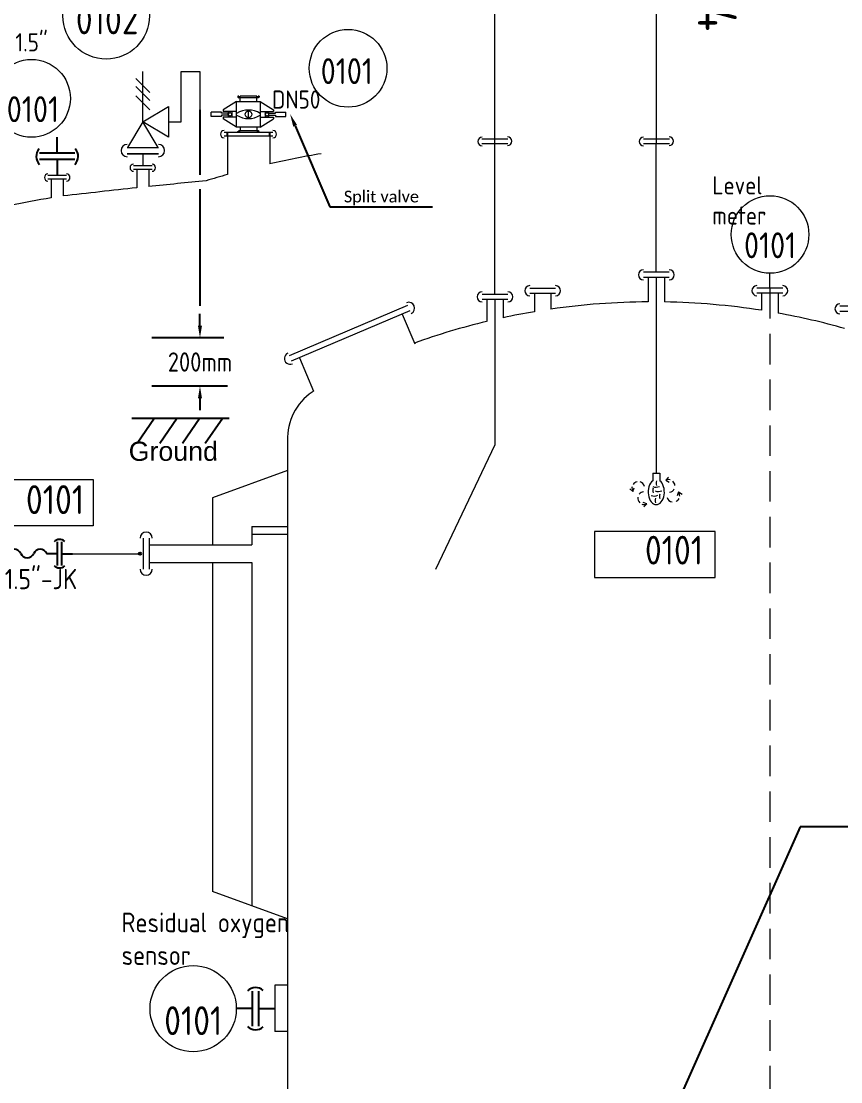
# Model space of a CAD drawing. Header units: millimetres. Extents: x -68339142 to 208, y -167 to 82456658.
# Drawn here: x -68335718.6 to -68335377, y 82448346.1 to 82448787.7 of the extents above; entities that cross this region are included whole.
import ezdxf
from ezdxf import colors
from ezdxf.entities.mleader import LeaderData, LeaderLine
from ezdxf.math import Vec2, Vec3

# ---------------------------------------------------------------- set-up
doc = ezdxf.new("R2010")
doc.units = ezdxf.units.MM
doc.header["$MEASUREMENT"] = 0
doc.linetypes.add('HIDDEN', pattern=[9.525, 6.35, -3.175])
doc.linetypes.add('JIS_02_0.7', pattern=[1.35, 0.75, -0.6])
for name, color, linetype, lineweight in [('Langurage', 7, 'Continuous', 0), ('图层01注射用水WFI', 3, 'Continuous', 5), ('图层15动态设备Dynamic', 7, 'Continuous', 5)]:
    doc.layers.add(name, color=color, linetype=linetype, lineweight=lineweight)
for name, color, linetype in [('WFI', 100, 'Continuous'), ('冷冻水出', 52, 'Continuous'), ('显示层', 40, 'JIS_02_0.7')]:
    doc.layers.add(name, color=color, linetype=linetype)
doc.styles.add('SimHei', font='arial.ttf')
doc.styles.get("Standard").update_dxf_attribs({"font": 'gbenor.shx', "bigfont": 'gbcbig.shx'})
doc.dimstyles.get("Standard").update_dxf_attribs({"dimtxt": 0.18, "dimasz": 0.18, "dimexe": 0.18, "dimexo": 0.0625, "dimgap": 0.09, "dimtad": 0, "dimtih": 1, "dimtoh": 1, "dimdec": 4, "dimzin": 0, "dimdsep": 46, "dimtxsty": 'Standard', "dimcen": 0.09, "dimadec": 0, "dimazin": 0, "dimtfac": 1, "dimtdec": 4, "dimtofl": 0, "dimtmove": 0, "dimatfit": 3, "dimfxl": 1, "dimtolj": 1, "dimtzin": 0, "dimarcsym": 0})

# ---------------------------------------------------------------- blocks, each defined once
blk = doc.blocks.new('*U273')
at = {"color": 0}
for p, q in [((3.38, -3.71), (3.38, 3.71)), ((4.72, -3.71), (4.72, 3.71)), ((31.7, -3.76), (31.7, 3.66)), ((33.04, -3.76), (33.04, 3.66)), ((3.38, 0), (0, 0)), ((4.72, 0), (8.1, 0)), ((31.7, -0.05), (28.32, -0.05)), ((33.04, -0.05), (36.42, -0.05))]:
    blk.add_line(p, q, dxfattribs=at)
at = {"color": 1, "linetype": 'ByBlock', "lineweight": 9}
blk.add_lwpolyline([(42.81, 8.64), (5.01, 8.64), (5.01, 23.04), (42.81, 23.04)], close=True, dxfattribs=at)
at = {"color": 0}
for centre, radius, start, end in [((4.03, 2.09), 2.34, 46.4792, 135.7809), ((32.35, 2.04), 2.34, 46.4792, 135.7809), ((10.12, -0.84), 2.19, 22.6199, 157.3801), ((18.22, -0.84), 2.19, 22.6199, 157.3801), ((26.32, -0.84), 2.19, 22.6199, 157.3801), ((14.17, 0.84), 2.19, 202.6199, 337.3801), ((22.27, 0.84), 2.19, 202.6199, 337.3801), ((4.03, -2.09), 2.34, 224.2191, 313.5208), ((32.35, -2.14), 2.34, 224.2191, 313.5208)]:
    blk.add_arc(centre, radius, start, end, dxfattribs=at)
at = {"color": 1, "linetype": 'ByBlock', "lineweight": 9}
for tag, p, height, flags in [('YQJ_CODE', (5.49, 12.44), 9, 2), ('YQJ_ITEMID', (27.59, -18.03), 5, 1), ('YQJ_CLASS_NAME', (28.04, -23.51), 5, 1)]:
    blk.add_attdef(tag, p, '', height=height, dxfattribs=dict(at, flags=flags))
for tag, p, height in [('YQJ_NO', (21.86, 12.3), 9), ('尺寸', (15.28, -11.11), 6.3)]:
    blk.add_attdef(tag, p, '', height=height, dxfattribs=at)
blk = doc.blocks.new('*U40')
at = {"color": 0}
for p, q in [((0, 6.99), (0, 12)), ((5.49, 6.99), (-5.49, 6.99)), ((5.49, 5.01), (-5.49, 5.01)), ((0, 5.01), (0, 0))]:
    blk.add_line(p, q, dxfattribs=at)
for centre, start, end in [((-3.1, 5.97), 136.4792, 225.7809), ((3.1, 5.97), 314.2191, 43.5208)]:
    blk.add_arc(centre, 3.47, start, end, dxfattribs=at)
blk = doc.blocks.new('氧气浓度仪')
at = {"color": 1, "linetype": 'ByBlock', "lineweight": 9}
blk.add_circle((-13.5, 0), 13.5, dxfattribs=at)
at = {"color": 1, "linetype": 'ByBlock', "lineweight": 9, "flags": 1}
for tag, p in [('YQJ_ITEMID', (24.92, 7.98)), ('YQJ_CLASS_NAME', (24.93, 3.68)), ('品牌', (25.35, -0.69)), ('供电电源', (25.44, -5.23)), ('控制方式', (25.57, -9.99)), ('量程上限', (25.3, -14.93)), ('量程下限', (25.17, -19.97)), ('输入信号类型1', (25.12, -25.29)), ('输入信号类型2', (24.95, -30.48))]:
    blk.add_attdef(tag, p, '', height=5, dxfattribs=at)
at = {"color": 1, "linetype": 'ByBlock', "lineweight": 13, "flags": 2}
blk.add_attdef('YQJ_CODE', (-19.96, 0.6), '', height=9, dxfattribs=at)
at = {"color": 1, "linetype": 'ByBlock', "lineweight": 13}
blk.add_attdef('YQJ_NO', (-22.58, -8.26), '', height=9, dxfattribs=at)
at = {"color": 1, "linetype": 'ByBlock', "lineweight": 9}
blk.add_attdef('尺寸', (-11.61, -20.93), '', height=6.3, dxfattribs=at)
blk = doc.blocks.new('*U262')
at = {"color": 7, "linetype": 'ByBlock', "lineweight": 9}
for p, q in [((0, 3.81), (0, 0)), ((-1.12, 0), (1.12, 0)), ((-1.12, 0), (-1.12, -2.43)), ((1.12, 0), (1.12, -2.43)), ((2.94, -2.25), (3.8, -1.28)), ((2.94, -2.25), (4.03, -2.83)), ((-7.31, -5.79), (-8.32, -4.97)), ((-7.31, -5.79), (-6.95, -4.59)), ((6.97, -5.93), (6.55, -7.09)), ((6.97, -5.93), (8.06, -6.65)), ((-2.95, -9.68), (-4.08, -9.17)), ((-2.95, -9.68), (-3.89, -10.58))]:
    blk.add_line(p, q, dxfattribs=at)
at = {"color": 1, "linetype": 'ByBlock', "lineweight": 9}
blk.add_lwpolyline([(-19.37, -32.64), (18.43, -32.64), (18.43, -18.24), (-19.37, -18.24)], close=True, dxfattribs=at)
at = {"color": 7, "linetype": 'ByBlock', "lineweight": 9}
for centre, radius, start, end in [((-5.61, -4.72), 2.01, 102.1827, 145.247), ((-5.61, -4.72), 2.01, 14.7868, 74.6837), ((2.13, -3.11), 2.18, 162.5937, 200.2735), ((3.85, -4.05), 2.01, 76.8892, 116.7722), ((3.85, -4.05), 2.01, 5.0626, 48.8483), ((-5.61, -4.72), 2.01, 166.9113, 212.0614), ((-3.77, -7.85), 2.01, 96.8728, 141.4084), ((-0.15, -1.44), 2.96, 251.3051, 292.5207), ((1.1, -5.4), 2.18, 162.5937, 200.2735), ((0.62, -2.81), 2.96, 251.3051, 292.5207), ((3.15, -7.22), 2.18, 162.5937, 200.2735), ((3.85, -4.05), 2.01, 279.4976, 332.2712), ((5.32, -7.08), 2.01, 356.7415, 34.6862), ((-3.77, -7.85), 2.01, 170.8055, 226.8648), ((-3.77, -7.85), 2.01, 246.4553, 294.1474), ((-0.63, -4.24), 2.96, 251.3051, 292.5207), ((1.8, -8.53), 2.18, 162.5937, 200.2735), ((5.32, -7.08), 2.01, 197.4115, 258.7926), ((5.32, -7.08), 2.01, 296.0488, 333.2068)]:
    blk.add_arc(centre, radius, start, end, dxfattribs=at)
blk.add_ellipse((0, -5.95), major_axis=(0, 3.93), ratio=0.642386, start_param=0.459028, end_param=5.823028, dxfattribs=at)
at = {"color": 1, "linetype": 'ByBlock', "lineweight": 9}
for tag, p, height, flags in [('YQJ_ITEMID', (18.41, -12.11), 5, 1), ('YQJ_CLASS_NAME', (18.82, -17.53), 5, 1), ('YQJ_CODE', (-16.9, -28.43), 9, 2)]:
    blk.add_attdef(tag, p, '', height=height, dxfattribs=dict(at, flags=flags))
blk.add_attdef('YQJ_NO', (-3.55, -28.63), '', height=9, dxfattribs=at)
blk = doc.blocks.new('*U299')
at = {"color": 7, "linetype": 'ByBlock', "lineweight": 9}
for p, q in [((-2.17, 27.23), (2.2, 22.87)), ((0, 13.74), (0, 29.42)), ((11.94, 13.74), (11.94, 29.39)), ((11.94, 29.39), (17.83, 29.39)), ((17.83, 29.39), (17.83, 15.59)), ((-2.17, 24.72), (2.2, 20.35)), ((-2.17, 21.78), (2.2, 17.41)), ((0, 13.74), (8.01, 18.55)), ((8.01, 18.55), (8.01, 8.93)), ((0, 13.74), (-4.81, 5.72)), ((8.01, 8.93), (0, 13.74)), ((4.81, 5.72), (0, 13.74)), ((8.01, 13.74), (11.94, 13.74)), ((-4.88, 5.72), (4.88, 5.72)), ((4.88, 3.77), (-4.88, 3.77)), ((-4.88, 3.77), (4.88, 3.77)), ((-4.81, 5.72), (4.81, 5.72)), ((0, 3.77), (0, 0))]:
    blk.add_line(p, q, dxfattribs=at)
at = {"color": 1, "linetype": 'ByBlock', "lineweight": 9}
blk.add_circle((-11.43, 46.78), 13.5, dxfattribs=at)
at = {"color": 7, "linetype": 'ByBlock', "lineweight": 9}
for centre, start, end in [((-4.88, 4.75), 90, 270), ((4.88, 4.75), 270, 90)]:
    blk.add_arc(centre, 1.91, start, end, dxfattribs=at)
at = {"color": 1, "linetype": 'ByBlock', "lineweight": 9}
for tag, p, height, flags in [('YQJ_CODE', (-20.14, 49.35), 9, 2), ('YQJ_ITEMID', (12.3, -9.27), 5, 1), ('YQJ_CLASS_NAME', (12.34, -15.05), 5, 1), ('品牌', (13.52, -20.57), 5, 1), ('供电电源', (13.41, -26.42), 5, 1), ('控制方式', (13.73, -33.14), 5, 1), ('输出信号类型1', (14.15, -39.41), 5, 1), ('输出信号类型2', (13.98, -46.43), 5, 1)]:
    blk.add_attdef(tag, p, '', height=height, dxfattribs=dict(at, flags=flags))
for tag, p, height in [('YQJ_NO', (-20.9, 41.01), 9), ('尺寸', (-3.91, -23.23), 6.3)]:
    blk.add_attdef(tag, p, '', height=height, dxfattribs=at)
blk = doc.blocks.new('*D443')
at = {"layer": 'Defpoints', "color": 0, "linetype": 'ByBlock', "transparency": 16777216}
for p in [(-68335634.15, 82448655.86), (-68335644.06, 82448635.67), (-68335632.65, 82448635.67)]:
    blk.add_point(p, dxfattribs=at)
at = {"layer": '显示层', "color": 0, "linetype": 'ByBlock', "lineweight": -2, "transparency": 16777216}
for p, q in [((-68335644.06, 82448660.86), (-68335644.06, 82448665.86)), ((-68335634.15, 82448655.86), (-68335664.06, 82448655.86)), ((-68335632.65, 82448635.67), (-68335664.06, 82448635.67)), ((-68335644.06, 82448630.67), (-68335644.06, 82448625.67))]:
    blk.add_line(p, q, dxfattribs=at)
at = {"layer": '显示层', "color": 0, "linetype": 'ByBlock', "transparency": 16777216}
for points in [[(-68335644.9, 82448660.86), (-68335643.23, 82448660.86), (-68335644.06, 82448655.86)], [(-68335644.9, 82448630.67), (-68335643.23, 82448630.67), (-68335644.06, 82448635.67)]]:
    blk.add_solid(points, dxfattribs=at)
at = {"layer": '显示层', "color": 0, "linetype": 'ByBlock', "transparency": 16777216, "insert": (-68335644.06, 82448645.77), "char_height": 8, "attachment_point": 5}
blk.add_mtext('\\A1;200mm', dxfattribs=at)
blk = doc.blocks.new('*U113')
at = {"color": 1, "linetype": 'ByBlock', "lineweight": 9}
blk.add_circle((13.88, -0.11), 13.5, dxfattribs=at)
at = {"color": 1, "linetype": 'ByBlock', "lineweight": 9, "flags": 1}
for tag, p in [('YQJ_ITEMID', (24.92, 7.98)), ('YQJ_CLASS_NAME', (24.93, 3.68)), ('品牌', (25.35, -0.69)), ('供电电源', (25.44, -5.23)), ('控制方式', (25.57, -9.99)), ('量程上限', (25.3, -14.93)), ('量程下限', (25.17, -19.97)), ('输入信号类型1', (25.12, -25.29)), ('输入信号类型2', (24.95, -30.48))]:
    blk.add_attdef(tag, p, '', height=5, dxfattribs=at)
at = {"color": 1, "linetype": 'ByBlock', "lineweight": 13, "flags": 2}
blk.add_attdef('YQJ_CODE', (7.43, 0.49), '', height=9, dxfattribs=at)
at = {"color": 1, "linetype": 'ByBlock', "lineweight": 13}
blk.add_attdef('YQJ_NO', (4.8, -8.37), '', height=9, dxfattribs=at)
at = {"color": 1, "linetype": 'ByBlock', "lineweight": 9}
blk.add_attdef('尺寸', (-11.61, -20.93), '', height=6.3, dxfattribs=at)
blk = doc.blocks.new('*U563')
at = {"color": 7}
for p, q in [((-4.11, 4.48), (-8.75, 1.52)), ((-3.34, 6.27), (-3.71, 6.27)), ((-3.71, 6.27), (-3.71, 5.98)), ((-3.71, 5.98), (-3.39, 5.75)), ((3.39, 5.75), (-3.39, 5.75)), ((-3.34, 6.27), (-3.34, 6.11)), ((-3.34, 6.11), (-2.93, 6.11)), ((2.93, 6.27), (-2.93, 6.27)), ((-2.93, 6.11), (-2.93, 6.27)), ((-2.89, 4.48), (-2.89, 5.75)), ((2.89, 4.48), (2.89, 5.75)), ((2.93, 6.11), (2.93, 6.27)), ((3.34, 6.11), (2.93, 6.11)), ((3.71, 6.27), (3.34, 6.27)), ((3.34, 6.27), (3.34, 6.11)), ((3.71, 5.98), (3.39, 5.75)), ((3.71, 6.27), (3.71, 5.98)), ((4.11, 4.48), (8.75, 1.52)), ((-9.4, 0.73), (-13.02, 0.73)), ((-13.02, -0.73), (-13.02, 0.73)), ((-9.4, 0.35), (-9.4, 0.73)), ((-6.91, 0.35), (-9.4, 0.35)), ((-8.75, 1.52), (-8.75, 1)), ((-4.11, 1), (-8.75, 1)), ((-7.02, 1), (-7.02, -1)), ((-6.43, 1), (-6.43, 0.59)), ((-5.84, 1), (-5.84, -1)), ((0, -1.47), (0, 1.47)), ((4.11, 1), (8.75, 1)), ((5.84, 1), (5.84, -1)), ((6.43, 1), (6.43, 0.59)), ((6.91, 0.35), (9.4, 0.35)), ((7.02, 1), (7.02, -1)), ((8.75, 1.52), (8.75, 1)), ((9.4, 0.35), (9.4, 0.73)), ((9.4, 0.73), (13.02, 0.73)), ((13.02, -0.73), (13.02, 0.73)), ((-10.61, -0.73), (-13.02, -0.73)), ((-9.4, -0.73), (-10.61, -0.73)), ((-6.91, -0.35), (-9.4, -0.35)), ((-9.4, -0.35), (-9.4, -0.73)), ((-8.75, -1), (-8.75, -1.52)), ((-4.11, -1), (-8.75, -1)), ((-4.11, -4.48), (-8.75, -1.52)), ((-6.43, -0.59), (-6.43, -1)), ((4.11, -1), (8.75, -1)), ((4.11, -4.48), (8.75, -1.52)), ((6.43, -0.59), (6.43, -1)), ((6.91, -0.35), (9.4, -0.35)), ((8.75, -1), (8.75, -1.52)), ((9.4, -0.35), (9.4, -0.73)), ((9.4, -0.73), (10.61, -0.73)), ((10.61, -0.73), (13.02, -0.73)), ((-3.71, -5.98), (-3.39, -5.75)), ((-3.71, -6.27), (-3.71, -5.98)), ((-3.34, -6.27), (-3.71, -6.27)), ((3.39, -5.75), (-3.39, -5.75)), ((-3.34, -6.27), (-3.34, -6.11)), ((-3.34, -6.11), (-2.93, -6.11)), ((-2.93, -6.11), (-2.93, -6.27)), ((2.93, -6.27), (-2.93, -6.27)), ((-2.89, -4.48), (-2.89, -5.75)), ((2.89, -4.48), (2.89, -5.75)), ((3.34, -6.11), (2.93, -6.11)), ((2.93, -6.11), (2.93, -6.27)), ((3.34, -6.27), (3.34, -6.11)), ((3.71, -6.27), (3.34, -6.27)), ((3.71, -5.98), (3.39, -5.75)), ((3.71, -6.27), (3.71, -5.98))]:
    blk.add_line(p, q, dxfattribs=at)
blk.add_lwpolyline([(4.11, 4.48), (4.11, -4.48), (-4.11, -4.48), (-4.11, 4.48)], close=True, dxfattribs=at)
at = {"color": 1, "linetype": 'ByBlock', "lineweight": 9}
blk.add_circle((34.64, 16), 13.5, dxfattribs=at)
at = {"color": 7}
for centre, radius in [((-6.43, 0), 0.588), ((0, 0), 1.18), ((6.43, 0), 0.588)]:
    blk.add_circle(centre, radius, dxfattribs=at)
for centre, start, end in [((0, -6.31), 58.0923, 121.9077), ((0, 6.31), 238.0923, 301.9077)]:
    blk.add_arc(centre, 7.78, start, end, dxfattribs=at)
at = {"color": 1, "linetype": 'ByBlock', "lineweight": 9}
for tag, p, height, flags in [('YQJ_CODE', (25.35, 18.37), 9, 2), ('YQJ_ITEMID', (12.3, -9.27), 5, 1), ('YQJ_CLASS_NAME', (12.34, -15.05), 5, 1), ('品牌', (13.52, -20.57), 5, 1), ('供电电源', (13.41, -26.42), 5, 1), ('控制方式', (13.73, -33.14), 5, 1), ('输出信号类型1', (14.15, -39.41), 5, 1), ('输出信号类型2', (13.98, -46.43), 5, 1)]:
    blk.add_attdef(tag, p, '', height=height, dxfattribs=dict(at, flags=flags))
for tag, p, height in [('YQJ_NO', (25.11, 10.52), 9), ('尺寸', (8.18, 1.99), 6.3)]:
    blk.add_attdef(tag, p, '', height=height, dxfattribs=at)
blk = doc.blocks.new('*U458')
at = {"color": 1, "linetype": 'ByBlock', "lineweight": 9}
blk.add_circle((0, 13.5), 13.5, dxfattribs=at)
blk.add_attdef('尺寸', (-5.58, 29.8), '', height=6.3, dxfattribs=at)
at = {"color": 1, "linetype": 'ByBlock', "lineweight": 13, "flags": 2}
blk.add_attdef('YQJ_CODE', (-5.23, 13.23), '', height=9, dxfattribs=at)
at = {"color": 1, "linetype": 'ByBlock', "lineweight": 13}
blk.add_attdef('YQJ_NO', (-8.61, 5.24), '', height=9, dxfattribs=at)
at = {"color": 1, "linetype": 'ByBlock', "lineweight": 9, "flags": 1}
for tag, p in [('YQJ_ITEMID', (25, 7.98)), ('YQJ_CLASS_NAME', (25.01, 3.68)), ('品牌', (25.43, -0.69)), ('供电电源', (25.52, -5.23)), ('控制方式', (25.66, -9.99)), ('量程上限', (25.39, -14.93)), ('量程下限', (25.26, -19.97)), ('输入信号类型1', (25.21, -25.29)), ('输入信号类型2', (25.03, -30.48))]:
    blk.add_attdef(tag, p, '', height=5, dxfattribs=at)
blk = doc.blocks.new('卫生卡箍')
at = {"color": 0}
for p, q in [((5.01, -5.49), (5.01, 5.49)), ((6.99, -5.49), (6.99, 5.49)), ((5.01, 0), (0, 0)), ((6.99, 0), (12, 0))]:
    blk.add_line(p, q, dxfattribs=at)
for centre, start, end in [((5.97, 3.1), 46.4792, 135.7809), ((5.97, -3.1), 224.2191, 313.5208)]:
    blk.add_arc(centre, 3.47, start, end, dxfattribs=at)
blk = doc.blocks.new('TANK_N_BIG_L')
at = {"linetype": 'ByBlock', "lineweight": 5}
for p, q in [((219.24, 117.16), (208.51, 117.16)), ((219.24, 115.01), (208.51, 115.01)), ((210.43, 115.01), (210.43, 104.83)), ((217.31, 115.01), (217.31, 104.83)), ((161.19, 110.57), (171.92, 110.57)), ((266.55, 110.57), (255.82, 110.57)), ((152, 107.96), (141.27, 107.96)), ((161.19, 108.42), (171.92, 108.42)), ((163.12, 108.42), (163.12, 100.74)), ((170, 108.42), (170, 101.82)), ((266.55, 108.42), (255.82, 108.42)), ((257.75, 108.42), (257.75, 101.32)), ((264.63, 108.42), (264.63, 100.16)), ((110.26, 103.36), (60.84, 82.38)), ((152, 105.81), (141.27, 105.81)), ((143.2, 105.81), (143.2, 96.67)), ((150.08, 105.81), (150.08, 98.24)), ((301.15, 103.01), (290.42, 103.01)), ((111.22, 101.09), (61.8, 80.11)), ((301.15, 100.86), (290.42, 100.86)), ((60.26, 47.02), (60.26, -283.59)), ((60.26, 34.63), (28.94, 23.23)), ((28.94, 23.23), (28.94, 3.73)), ((45.35, 11.35), (60.26, 11.35)), ((45.35, 11.35), (45.35, 3.73)), ((0, 6.44), (0, -6.44)), ((2.58, 6.44), (2.58, -6.44)), ((45.35, 8.13), (60.26, 8.13)), ((2.58, 3.73), (45.35, 3.73)), ((2.58, -3.73), (45.35, -3.73)), ((28.94, -3.73), (28.94, -140.59)), ((45.35, -3.73), (45.35, -146.57)), ((60.26, -151.99), (28.94, -140.59)), ((54.96, -179.71), (54.96, -198.99)), ((60.26, -179.71), (54.96, -179.71)), ((60.26, -198.99), (54.96, -198.99))]:
    blk.add_line(p, q, dxfattribs=at)
at = {"lineweight": 5}
for p, q in [((108, 99.72), (113.26, 87.34)), ((65.18, 81.54), (71.07, 67.65))]:
    blk.add_line(p, q, dxfattribs=at)
at = {"linetype": 'ByBlock', "lineweight": 5}
for centre, radius, start, end in [((208.51, 116.08), 2.1, 90, 270), ((219.24, 116.08), 2.1, 270, 90), ((161.19, 109.49), 2.1, 90, 270), ((171.92, 109.49), 2.1, 270, 90), ((255.82, 109.49), 2.1, 90, 270), ((266.55, 109.49), 2.1, 270, 90), ((141.27, 106.89), 2.1, 90, 270), ((152, 106.89), 2.1, 270, 90), ((110.77, 102.24), 2.42, 293.0008, 113.0008), ((211.86, -187.23), 292.07, 90.2811, 98.2421), ((211.54, -195.61), 300.5, 81.1553, 88.9004), ((290.42, 101.94), 2.1, 90, 270), ((212.19, -190.19), 295.04, 99.5749, 102.154), ((212.19, -190.19), 295.04, 74.2371, 79.7635), ((212.19, -190.19), 295.04, 103.524, 109.6249), ((61.32, 81.24), 2.42, 113.0008, 293.0008), ((83.33, 48.1), 23.08, 123.8959, 182.4966), ((190.54, -119.56), 222.09, 122.5441, 122.7331), ((1.29, 6.44), 2.52, 0, 180), ((1.29, -6.44), 2.52, 180, 0)]:
    blk.add_arc(centre, radius, start, end, dxfattribs=at)
at = {"xscale": 1.33595186571, "yscale": 1.33595186571, "zscale": 1.33595186571}
blk.add_blockref('卫生卡箍', (38.88, -189.43), dxfattribs=at)
blk = doc.blocks.new('Jacket_Symbol_01')
blk.add_circle((0, 0), 0.5)

msp = doc.modelspace()

# ---------------------------------------------------------------- linework, layer by layer
for p, q in [((-68335644.0627, 82448750.72774), (-68335644.0627, 82448723.7032)), ((-68335632.65546, 82448739.84496), (-68335632.65546, 82448741.37811)), ((-68335615.01767, 82448739.84496), (-68335615.01767, 82448741.37811)), ((-68335644.0627, 82448717.78674), (-68335644.0627, 82448694.83533))]:
    msp.add_line(p, q)
at = {"linetype": 'ByBlock', "lineweight": 5}
for p, q in [((-68335613.66558, 82448741.37811), (-68335634.03181, 82448741.37811)), ((-68335613.66558, 82448739.84496), (-68335634.03181, 82448739.84496)), ((-68335632.65546, 82448739.84496), (-68335632.65547, 82448723.81232)), ((-68335622.02036, 82448741.37811), (-68335626.9152, 82448741.37811)), ((-68335615.01767, 82448739.84496), (-68335615.01767, 82448728.27983)), ((-68335515.75033, 82448738.51496), (-68335526.55489, 82448738.51496)), ((-68335515.76556, 82448736.66109), (-68335526.55489, 82448736.66109)), ((-68335448.44614, 82448738.51496), (-68335459.2507, 82448738.51496)), ((-68335448.46137, 82448736.66109), (-68335459.2507, 82448736.66109)), ((-68335664.04652, 82448727.43055), (-68335671.71227, 82448727.43055)), ((-68335664.04652, 82448725.8974), (-68335671.71227, 82448725.8974)), ((-68335670.33592, 82448725.8974), (-68335670.33592, 82448718.28442)), ((-68335665.42287, 82448725.8974), (-68335665.42287, 82448718.80086)), ((-68335699.72144, 82448723.36174), (-68335707.38718, 82448723.36174)), ((-68335699.72144, 82448721.82859), (-68335707.38718, 82448721.82859)), ((-68335706.01083, 82448721.82859), (-68335706.01083, 82448714.11082)), ((-68335701.09778, 82448721.82859), (-68335701.09778, 82448714.88103))]:
    msp.add_line(p, q, dxfattribs=at)
at = {"color": 0}
msp.add_line((-68335644.0627, 82448703.87704), (-68335644.0627, 82448669.17238), dxfattribs=at)
at = {"color": 4}
for p, q in [((-68335394.01953, 82448452.29288), (-68335486.79731, 82448243.58347)), ((-68335279.92025, 82448452.28764), (-68335394.01953, 82448452.29288))]:
    msp.add_line(p, q, dxfattribs=at)
at = {"linetype": 'ByBlock', "lineweight": 5}
for centre, radius, start, end in [((-68335634.03181, 82448740.61154), 1.50111, 90, 270), ((-68335613.64132, 82448740.61154), 1.50111, 270, 90), ((-68335526.49675, 82448737.58521), 1.80961, 90, 270), ((-68335515.90971, 82448737.67098), 1.80961, 270, 90), ((-68335459.19256, 82448737.58521), 1.80961, 90, 270), ((-68335448.60552, 82448737.67098), 1.80961, 270, 90), ((-68335535.19168, 82448376.07499), 361.1377, 99.3040871, 102.7701427), ((-68335671.71227, 82448726.66397), 1.50111, 90, 270), ((-68335664.04652, 82448726.66397), 1.50111, 270, 90), ((-68335707.38718, 82448722.59517), 1.50111, 90, 270), ((-68335699.72144, 82448722.59517), 1.50111, 270, 90), ((-68335535.19168, 82448376.07499), 361.1377, 105.6571164, 107.121535), ((-68335324.17118, 82445448.72423), 3287.83423, 96.04367637, 96.58302441), ((-68335324.17118, 82445448.72423), 3287.83423, 95.53876809, 95.95758739), ((-68335647.62418, 82448357.72418), 361.1377, 99.3040871, 104.8491754)]:
    msp.add_arc(centre, radius, start, end, dxfattribs=at)
at = {"layer": 'Langurage', "linetype": 'HIDDEN', "ltscale": 2}
msp.add_line((-68335406.60983, 82448676.53076), (-68335406.60983, 82448287.08081), dxfattribs=at)
at = {"layer": 'WFI', "color": 3, "lineweight": 9}
for p, q in [((-68335453.85604, 82448736.66109), (-68335453.87758, 82448921.69802)), ((-68335521.16023, 82448736.66109), (-68335521.16023, 82448914.25665)), ((-68335521.16023, 82448673.92258), (-68335521.16023, 82448736.66109)), ((-68335453.92503, 82448683.1205), (-68335453.92503, 82448736.66109)), ((-68335406.60983, 82448676.53075), (-68335406.58346, 82448682.69335)), ((-68335453.92504, 82448680.9741), (-68335453.92505, 82448599.53769)), ((-68335521.16023, 82448671.77618), (-68335521.16023, 82448611.25875)), ((-68335521.16023, 82448611.25875), (-68335545.94752, 82448559.37548))]:
    msp.add_line(p, q, dxfattribs=at)
at = {"layer": '冷冻水出', "lineweight": 9}
msp.add_line((-68335697.14517, 82448565.96433), (-68335669.5415, 82448565.96433), dxfattribs=at)
at = {"layer": '显示层', "color": 7, "linetype": 'ByBlock'}
for p, q in [((-68335672.48959, 82448622.36473), (-68335631.9281, 82448622.36473)), ((-68335662.98703, 82448622.36473), (-68335670.27818, 82448611.85355)), ((-68335653.52487, 82448622.36473), (-68335660.81601, 82448611.85355)), ((-68335644.0627, 82448622.36473), (-68335651.35385, 82448611.85355)), ((-68335634.60054, 82448622.36473), (-68335641.89168, 82448611.85355))]:
    msp.add_line(p, q, dxfattribs=at)

# ---------------------------------------------------------------- block references
ref = msp.add_blockref('*U458', (-68335714.26398, 82448739.33374), dxfattribs=dict(xscale=1.2, yscale=1.2, zscale=1.2))
ref.add_attrib('YQJ_NO', '0101', (-68335724.59064, 82448745.62119), dxfattribs={"color": 1, "linetype": 'ByBlock', "lineweight": 13, "height": 10.8})
ref.add_attrib('尺寸', '1.5"', (-68335720.9625, 82448775.09507), dxfattribs={"color": 1, "linetype": 'ByBlock', "lineweight": 9, "height": 7.56})
at = {"xscale": 1.331, "yscale": 1.331, "zscale": 1.331}
msp.add_blockref('*U40', (-68335703.55431, 82448723.36174), dxfattribs=at)
ref = msp.add_blockref('*U113', (-68335423.13402, 82448698.98862), dxfattribs=dict(xscale=1.197033983484922, yscale=1.197033983484922, zscale=1.197033983484922))
ref.add_attrib('YQJ_NO', '0101', (-68335417.38398, 82448688.96511), dxfattribs={"color": 1, "linetype": 'ByBlock', "lineweight": 13, "height": 10.773306})
for name, p in [('TANK_N_BIG_L', (-68335667.79646, 82448565.96433)), ('Jacket_Symbol_01', (-68335669.0415, 82448565.96433))]:
    msp.add_blockref(name, p)
ref = msp.add_blockref('*U262', (-68335453.92505, 82448599.53817), dxfattribs=dict(xscale=1.331, yscale=1.331, zscale=1.331))
ref.add_attrib('YQJ_NO', '0101', (-68335458.64714, 82448561.43705), dxfattribs={"color": 1, "linetype": 'ByBlock', "lineweight": 9, "height": 11.979})
ref = msp.add_blockref('*U273', (-68335745.79717, 82448566.03107), dxfattribs=dict(xscale=1.33595186571, yscale=1.33595186571, zscale=1.33595186571))
ref.add_attrib('YQJ_NO', '0101', (-68335716.59796, 82448582.46485), dxfattribs={"color": 1, "linetype": 'ByBlock', "lineweight": 9, "height": 12.023567})
ref.add_attrib('尺寸', '1.5"-JK', (-68335725.39031, 82448551.18509), dxfattribs={"color": 1, "linetype": 'ByBlock', "lineweight": 9, "height": 8.416497})
ref = msp.add_blockref('氧气浓度仪', (-68335628.91849, 82448376.53827), dxfattribs=dict(xscale=1.331, yscale=1.331, zscale=1.331))
ref.add_attrib('YQJ_NO', '0101', (-68335658.97314, 82448365.54359), dxfattribs={"color": 1, "linetype": 'ByBlock', "lineweight": 13, "height": 11.979})
at = {"layer": '冷冻水出', "lineweight": 9}
ref = msp.add_blockref('*U299', (-68335667.8794, 82448727.43055), dxfattribs=dict(at, xscale=1.33595186571, yscale=1.33595186571, zscale=1.33595186571))
ref.add_attrib('YQJ_NO', '0102', (-68335695.80131, 82448782.21644), dxfattribs={"layer": '0', "color": 1, "linetype": 'ByBlock', "lineweight": 9, "height": 12.023567})
at = {"layer": '图层15动态设备Dynamic', "color": 7, "linetype": 'ByBlock', "lineweight": 9}
ref = msp.add_blockref('*U563', (-68335623.8487, 82448748.88584), dxfattribs=dict(at, xscale=1.1979, yscale=1.1979, zscale=1.1979))
ref.add_attrib('YQJ_NO', '0101', (-68335593.77243, 82448761.48265), dxfattribs={"layer": '0', "color": 1, "linetype": 'ByBlock', "lineweight": 9, "height": 10.7811})
ref.add_attrib('尺寸', 'DN50', (-68335614.04509, 82448751.26613), dxfattribs={"layer": '0', "color": 1, "linetype": 'ByBlock', "lineweight": 9, "height": 7.54677})

# ---------------------------------------------------------------- texts
at = {"color": 4, "attachment_point": 1}
for s, insert, char_height, width in [('Level meter', (-68335430.55928, 82448723.10372), 7.5413141, 44.0176839), ('Residual oxygen sensor', (-68335676.7171, 82448416.53681), 8.1808348, 79.4565964)]:
    msp.add_mtext(s, dxfattribs=dict(at, insert=insert, char_height=char_height, width=width))
at = {"layer": '图层01注射用水WFI', "color": 3, "lineweight": 9, "insert": (-68335428.5527, 82448966.02231), "char_height": 16.195608, "attachment_point": 5, "rotation": 270}
msp.add_mtext('WFI/PW/CIP/PS/CA/N2-1.5"-BPE-316L-SF4', dxfattribs=at)
at = {"layer": '显示层', "color": 7, "linetype": 'ByBlock', "insert": (-68335673.76979, 82448612.60476), "char_height": 7.986, "attachment_point": 1, "style": 'SimHei'}
msp.add_mtext_dynamic_manual_height_columns('Ground', width=108.7491634, gutter_width=5.324, heights=[-8.25837], dxfattribs=at)

# ---------------------------------------------------------------- dimensions: what is measured, and where the dimension line sits
at = {"layer": '显示层', "color": 7, "linetype": 'ByBlock'}
dim = msp.add_linear_dim(base=(-68335644.0627, 82448635.67473), p1=(-68335634.14607, 82448655.86238), p2=(-68335632.64681, 82448635.67473), angle=90, text='200mm', dimstyle='Standard', override={"dimtxt": 8, "dimasz": 5, "dimexe": 20, "dimexo": 0, "dimgap": 50}, dxfattribs=at)
dim.commit()
dim.dimension.update_dxf_attribs({"geometry": '*D443', "text_midpoint": (-68335644.0627, 82448645.76855), "dimtype": 160})

# ---------------------------------------------------------------- leaders
ml = msp.add_multileader_mtext('Standard')
ml.set_content('{\\fCalibri|b0|i0|c134|p34;\\H0.91667x;Split valve }', color=256)
ml.set_leader_properties()
ml.build(insert=Vec2(0, 0))
ml.multileader.update_dxf_attribs({"text_left_attachment_type": 6, "arrow_head_size": 5.324})
ctx = ml.context
ctx.base_point, ctx.char_height, ctx.arrow_head_size, ctx.landing_gap_size, ctx.plane_origin = Vec3(-68335586.77273, 82448710.40028), 5.324, 5.324, 2.662, Vec3(-68335627.20338, 82448772.44409)
ctx.left_attachment = 6
notes = []
notes.append((ctx, [(0, (1, 1, 0), (-68335589.92773, 82448710.40028), (1, 0), 3.155, [(0, [(-68335606.51961, 82448749.02604)], 0, [])])]))
ctx.mtext.insert, ctx.mtext.width, ctx.mtext.flow_direction = Vec3(-68335584.11073, 82448717.09078), 44.3423858, 5
for ctx, leaders in notes:
    for number, flags, end, landing, length, lines in leaders:
        leader = LeaderData()
        leader.index, (leader.has_last_leader_line, leader.has_dogleg_vector, leader.attachment_direction) = number, flags
        leader.last_leader_point, leader.dogleg_vector, leader.dogleg_length = Vec3(end), Vec3(landing), length
        for number, points, colour, breaks in lines:
            line = LeaderLine()
            line.index, line.vertices, line.color, line.breaks = number, Vec3.list(points), colors.encode_raw_color(colour), breaks
            leader.lines.append(line)
        ctx.leaders.append(leader)

doc.saveas('drawing.dxf')
